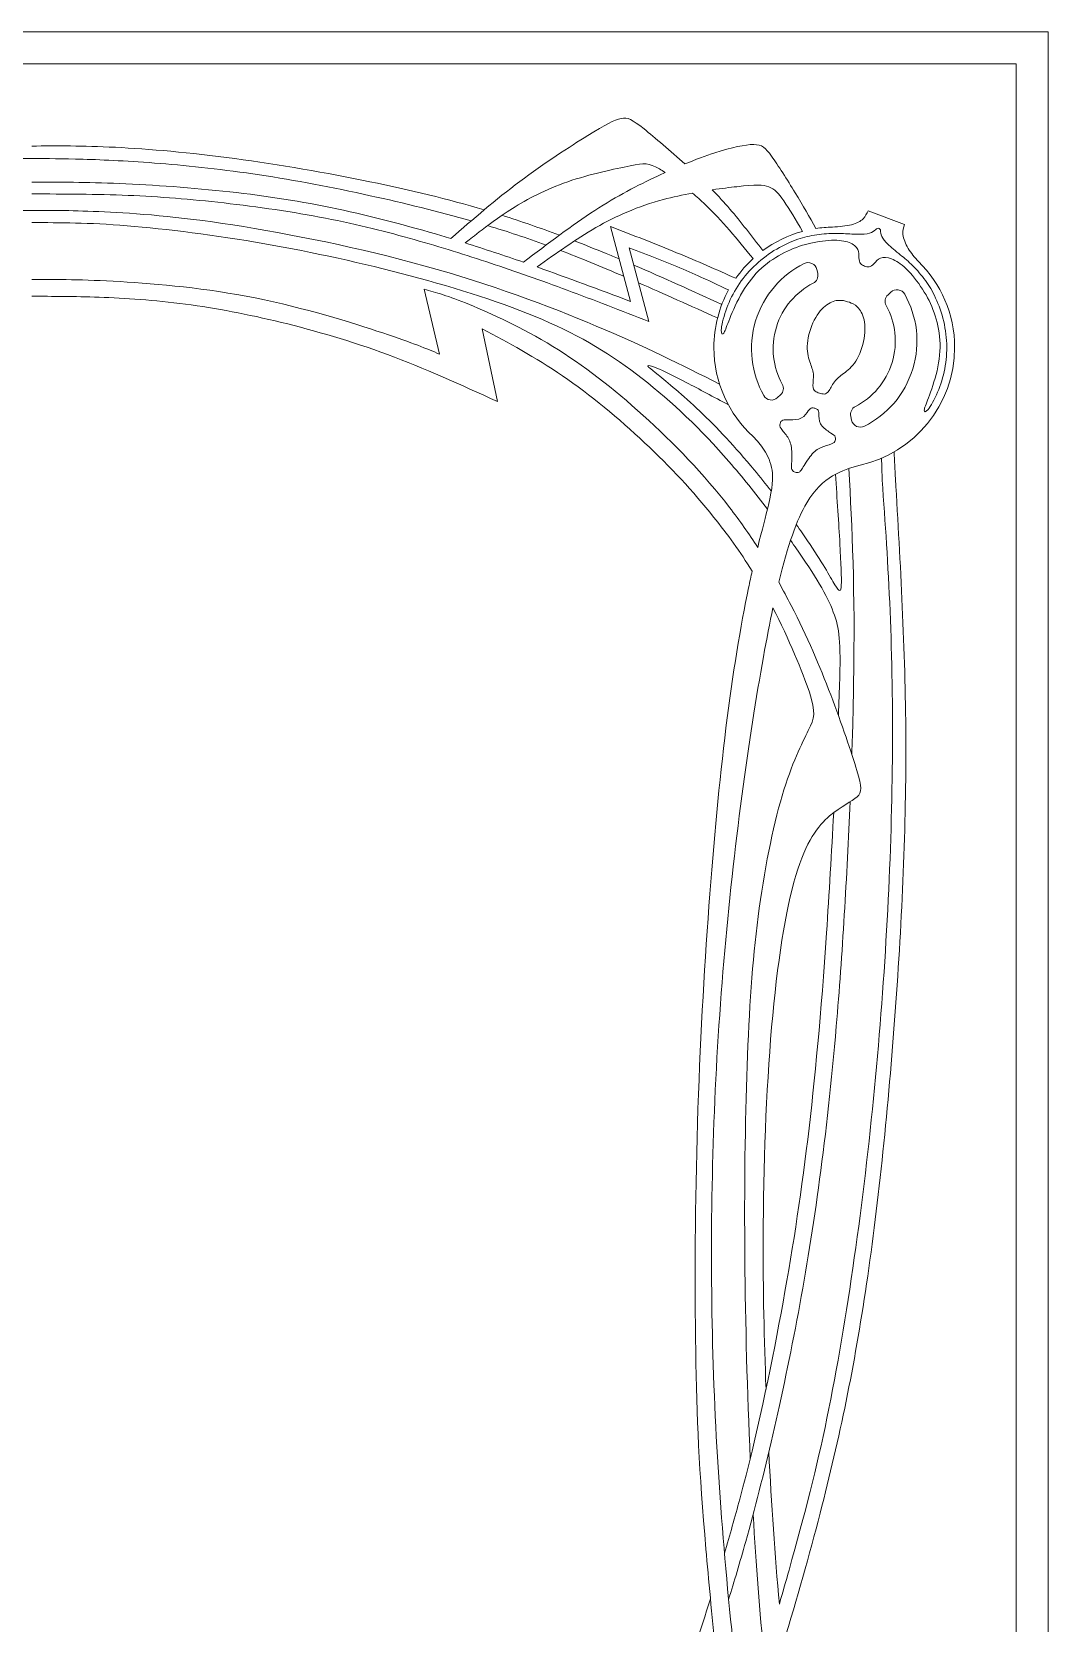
# Model space of a CAD drawing. Header units: millimetres. Extents: x -98 to 98, y -16 to 270.
# Drawn here: x -0.2 to 97.8, y 116.9 to 270.5 of the extents above; entities that cross this region are included whole.
import ezdxf

# ---------------------------------------------------------------- set-up
doc = ezdxf.new("R2010")
doc.units = ezdxf.units.MM
doc.header["$MEASUREMENT"] = 0
doc.layers.add('Layer 1', color=7, linetype='Continuous')

msp = doc.modelspace()

# ---------------------------------------------------------------- linework, layer by layer
at = {"layer": 'Layer 1', "lineweight": 20}
for points in [[(-98.27, -0.08), (97.83, -0.08), (97.83, 270.46), (-98.27, 270.46), (-98.27, -0.08)], [(-95.19, 3), (94.75, 3), (94.75, 267.38), (-95.19, 267.38), (-95.19, 3)]]:
    msp.add_lwpolyline(points, close=True, dxfattribs=at)
at = {"layer": 'Layer 1', "lineweight": 9}
for points in [[(97.83, 270.46), (97.83, 270.46), (-98.27, 270.46), (-98.27, 270.46), (-98.27, 270.46), (-98.27, 270.46), (-98.27, -0.08), (-98.27, -0.08), (-98.27, -0.08), (-98.27, -0.08), (97.83, -0.08), (97.83, -0.08), (97.83, -0.08), (97.83, -0.08), (97.83, 270.46), (97.83, 270.46)], [(-95.19, 3), (-95.19, 3), (-95.19, 267.38), (-95.19, 267.38), (-95.19, 267.38), (-95.19, 267.38), (94.75, 267.38), (94.75, 267.38), (94.75, 267.38), (94.75, 267.38), (94.75, 3), (94.75, 3), (94.75, 3), (94.75, 3), (-95.19, 3), (-95.19, 3)]]:
    msp.add_open_spline(points, degree=3, knots=[0, 0, 0, 0, 0.2, 0.2, 0.2, 0.2, 0.4, 0.4, 0.4, 0.4, 0.6, 0.6, 0.6, 0.6, 1, 1, 1, 1], dxfattribs=at)
at = {"layer": 'Layer 1', "lineweight": 20}
for points, knots in [([(40.2, 250.52), (42.36, 252.39), (44.52, 254.27), (46.86, 256.02), (46.86, 256.02), (49.2, 257.77), (51.71, 259.41), (53.41, 260.45), (53.41, 260.45), (55.1, 261.5), (55.98, 261.97), (56.63, 262.1), (56.63, 262.1), (57.27, 262.23), (57.67, 262.03), (58.84, 261.09), (58.84, 261.09), (59.85, 260.28), (61.41, 258.94), (62.79, 257.71)], [0, 0, 0, 0, 0.166667, 0.166667, 0.166667, 0.166667, 0.333333, 0.333333, 0.333333, 0.333333, 0.5, 0.5, 0.5, 0.5, 0.666667, 0.666667, 0.666667, 0.666667, 1, 1, 1, 1]), ([(62.79, 257.71), (63.81, 258.13), (64.79, 258.5), (65.68, 258.79), (65.68, 258.79), (67.3, 259.32), (68.61, 259.59), (69.42, 259.59), (69.42, 259.59), (70.23, 259.58), (70.54, 259.3), (71.15, 258.45), (71.15, 258.45), (71.76, 257.6), (72.66, 256.19), (73.42, 254.93), (73.42, 254.93), (74.18, 253.68), (74.8, 252.58), (75.42, 251.48)], [0, 0, 0, 0, 0.166667, 0.166667, 0.166667, 0.166667, 0.333333, 0.333333, 0.333333, 0.333333, 0.5, 0.5, 0.5, 0.5, 0.666667, 0.666667, 0.666667, 0.666667, 1, 1, 1, 1]), ([(-0.22, 258.23), (-1.7, 258.23), (-3.17, 258.23), (-5.17, 258.17), (-5.17, 258.17), (-7.17, 258.11), (-9.7, 257.99), (-12.6, 257.76), (-12.6, 257.76), (-15.49, 257.52), (-18.77, 257.18), (-22.19, 256.66), (-22.19, 256.66), (-25.62, 256.14), (-29.2, 255.46), (-32.88, 254.65), (-32.88, 254.65), (-36.14, 253.93), (-39.48, 253.11), (-42.62, 252.22)], [0, 0, 0, 0, 0.166667, 0.166667, 0.166667, 0.166667, 0.333333, 0.333333, 0.333333, 0.333333, 0.5, 0.5, 0.5, 0.5, 0.666667, 0.666667, 0.666667, 0.666667, 1, 1, 1, 1]), ([(43.42, 253.28), (39.89, 254.33), (36.33, 255.19), (32.39, 256), (32.39, 256), (28.23, 256.85), (23.64, 257.65), (19.35, 258.23), (19.35, 258.23), (15.05, 258.81), (11.05, 259.16), (7.84, 259.32), (7.84, 259.32), (4.63, 259.48), (2.2, 259.46), (-0.22, 259.44)], [0, 0, 0, 0, 0.2, 0.2, 0.2, 0.2, 0.4, 0.4, 0.4, 0.4, 0.6, 0.6, 0.6, 0.6, 1, 1, 1, 1]), ([(-0.22, 258.23), (1.26, 258.23), (2.73, 258.23), (4.73, 258.17), (4.73, 258.17), (6.73, 258.11), (9.26, 257.99), (12.15, 257.76), (12.15, 257.76), (15.05, 257.52), (18.33, 257.18), (21.75, 256.66), (21.75, 256.66), (25.18, 256.14), (28.75, 255.46), (32.43, 254.65), (32.43, 254.65), (35.7, 253.93), (39.04, 253.11), (42.17, 252.22)], [0, 0, 0, 0, 0.166667, 0.166667, 0.166667, 0.166667, 0.333333, 0.333333, 0.333333, 0.333333, 0.5, 0.5, 0.5, 0.5, 0.666667, 0.666667, 0.666667, 0.666667, 1, 1, 1, 1]), ([(60.88, 256.88), (60.68, 257.02), (60.49, 257.13), (60.32, 257.23), (60.32, 257.23), (59.28, 257.84), (58.92, 257.81), (57.5, 257.53), (57.5, 257.53), (56.08, 257.25), (53.6, 256.73), (51.48, 256), (51.48, 256), (49.35, 255.26), (47.58, 254.32), (46.15, 253.42), (46.15, 253.42), (44.73, 252.53), (43.65, 251.7), (42.95, 251.15), (42.95, 251.15), (42.24, 250.6), (41.91, 250.35), (41.58, 250.09)], [0, 0, 0, 0, 0.142857, 0.142857, 0.142857, 0.142857, 0.285714, 0.285714, 0.285714, 0.285714, 0.428571, 0.428571, 0.428571, 0.428571, 0.571429, 0.571429, 0.571429, 0.571429, 0.714286, 0.714286, 0.714286, 0.714286, 1, 1, 1, 1]), ([(47.2, 248.23), (49.56, 250.02), (51.93, 251.81), (54.09, 253.22), (54.09, 253.22), (56.24, 254.62), (58.2, 255.64), (60.15, 256.55), (60.15, 256.55), (60.4, 256.66), (60.64, 256.78), (60.88, 256.88)], [0, 0, 0, 0, 0.25, 0.25, 0.25, 0.25, 0.5, 0.5, 0.5, 0.5, 1, 1, 1, 1]), ([(40.2, 250.52), (39.91, 250.6), (39.62, 250.69), (39.33, 250.78), (39.33, 250.78), (36.11, 251.73), (32.63, 252.66), (29.22, 253.38), (29.22, 253.38), (25.8, 254.1), (22.45, 254.63), (18.87, 255.02), (18.87, 255.02), (15.29, 255.42), (11.47, 255.69), (8.25, 255.83), (8.25, 255.83), (5.03, 255.96), (2.4, 255.96), (-0.22, 255.96)], [0, 0, 0, 0, 0.166667, 0.166667, 0.166667, 0.166667, 0.333333, 0.333333, 0.333333, 0.333333, 0.5, 0.5, 0.5, 0.5, 0.666667, 0.666667, 0.666667, 0.666667, 1, 1, 1, 1]), ([(74.14, 251.21), (73.49, 252.3), (72.85, 253.39), (72.33, 254.14), (72.33, 254.14), (71.82, 254.89), (71.44, 255.31), (70.88, 255.51), (70.88, 255.51), (70.33, 255.72), (69.6, 255.72), (67.81, 255.52), (67.81, 255.52), (67.14, 255.45), (66.32, 255.35), (65.42, 255.22)], [0, 0, 0, 0, 0.2, 0.2, 0.2, 0.2, 0.4, 0.4, 0.4, 0.4, 0.6, 0.6, 0.6, 0.6, 1, 1, 1, 1]), ([(65.42, 255.22), (66.03, 254.6), (66.58, 254), (67.13, 253.36), (67.13, 253.36), (68.19, 252.12), (69.24, 250.73), (70.3, 249.35)], [0, 0, 0, 0, 0.333333, 0.333333, 0.333333, 0.333333, 1, 1, 1, 1]), ([(59.31, 242.51), (56.65, 243.55), (53.99, 244.59), (51.44, 245.53), (51.44, 245.53), (48.88, 246.48), (46.42, 247.34), (44.02, 248.14), (44.02, 248.14), (41.61, 248.94), (39.26, 249.68), (36.68, 250.41), (36.68, 250.41), (34.09, 251.15), (31.26, 251.87), (28.12, 252.48), (28.12, 252.48), (24.99, 253.09), (21.54, 253.58), (18.32, 253.95), (18.32, 253.95), (15.1, 254.31), (12.11, 254.55), (9.06, 254.68), (9.06, 254.68), (6.01, 254.8), (2.89, 254.81), (-0.22, 254.82)], [0, 0, 0, 0, 0.125, 0.125, 0.125, 0.125, 0.25, 0.25, 0.25, 0.25, 0.375, 0.375, 0.375, 0.375, 0.5, 0.5, 0.5, 0.5, 0.625, 0.625, 0.625, 0.625, 0.75, 0.75, 0.75, 0.75, 1, 1, 1, 1]), ([(63.52, 254.9), (62.58, 254.73), (61.62, 254.52), (60.71, 254.28), (60.71, 254.28), (58.25, 253.62), (56.17, 252.7), (54.2, 251.57), (54.2, 251.57), (52.23, 250.44), (50.38, 249.1), (48.52, 247.77)], [0, 0, 0, 0, 0.25, 0.25, 0.25, 0.25, 0.5, 0.5, 0.5, 0.5, 1, 1, 1, 1]), ([(69.36, 248.58), (67.85, 250.42), (66.34, 252.27), (64.72, 253.82), (64.72, 253.82), (64.32, 254.2), (63.92, 254.56), (63.52, 254.9)], [0, 0, 0, 0, 0.333333, 0.333333, 0.333333, 0.333333, 1, 1, 1, 1]), ([(-0.22, 253.23), (-2.22, 253.23), (-4.23, 253.23), (-7.22, 253.09), (-7.22, 253.09), (-10.21, 252.95), (-14.19, 252.66), (-19.62, 251.83), (-19.62, 251.83), (-25.04, 250.99), (-31.92, 249.6), (-38.17, 247.86), (-38.17, 247.86), (-44.42, 246.12), (-50.05, 244.03), (-54.68, 242.07), (-54.68, 242.07), (-59.31, 240.12), (-62.94, 238.3), (-66.56, 236.47)], [0, 0, 0, 0, 0.166667, 0.166667, 0.166667, 0.166667, 0.333333, 0.333333, 0.333333, 0.333333, 0.5, 0.5, 0.5, 0.5, 0.666667, 0.666667, 0.666667, 0.666667, 1, 1, 1, 1]), ([(-0.22, 253.23), (1.78, 253.23), (3.79, 253.23), (6.78, 253.09), (6.78, 253.09), (9.77, 252.95), (13.75, 252.66), (19.17, 251.83), (19.17, 251.83), (24.6, 250.99), (31.47, 249.6), (37.73, 247.86), (37.73, 247.86), (43.98, 246.12), (49.61, 244.03), (54.24, 242.07), (54.24, 242.07), (58.87, 240.12), (62.5, 238.3), (66.12, 236.47)], [0, 0, 0, 0, 0.166667, 0.166667, 0.166667, 0.166667, 0.333333, 0.333333, 0.333333, 0.333333, 0.5, 0.5, 0.5, 0.5, 0.666667, 0.666667, 0.666667, 0.666667, 1, 1, 1, 1]), ([(-0.22, 252.05), (2.5, 252.05), (5.22, 252.05), (8.97, 251.75), (8.97, 251.75), (12.73, 251.44), (17.51, 250.84), (22.25, 250.01), (22.25, 250.01), (26.99, 249.18), (31.69, 248.14), (36.27, 246.92), (36.27, 246.92), (40.85, 245.7), (45.31, 244.31), (49.04, 242.7), (49.04, 242.7), (52.77, 241.09), (55.77, 239.27), (58.66, 237.01), (58.66, 237.01), (61.55, 234.76), (64.34, 232.09), (67.03, 228.99), (67.03, 228.99), (68.32, 227.51), (69.59, 225.93), (70.75, 224.41)], [0, 0, 0, 0, 0.125, 0.125, 0.125, 0.125, 0.25, 0.25, 0.25, 0.25, 0.375, 0.375, 0.375, 0.375, 0.5, 0.5, 0.5, 0.5, 0.625, 0.625, 0.625, 0.625, 0.75, 0.75, 0.75, 0.75, 1, 1, 1, 1]), ([(80.45, 253.18), (80.33, 252.92), (80.21, 252.66), (79.97, 252.42), (79.97, 252.42), (79.73, 252.19), (79.37, 251.98), (78.85, 251.85), (78.85, 251.85), (78.34, 251.72), (77.68, 251.67), (77.01, 251.61)], [0, 0, 0, 0, 0.25, 0.25, 0.25, 0.25, 0.5, 0.5, 0.5, 0.5, 1, 1, 1, 1]), ([(55.6, 251.67), (57.79, 250.83), (59.98, 249.99), (61.99, 249.15), (61.99, 249.15), (64.01, 248.32), (65.85, 247.5), (67.69, 246.68)], [0, 0, 0, 0, 0.333333, 0.333333, 0.333333, 0.333333, 1, 1, 1, 1]), ([(81.53, 251.48), (81.47, 251.51), (81.41, 251.54), (81.33, 251.49), (81.33, 251.49), (81.24, 251.44), (81.12, 251.31), (80.94, 251.19), (80.94, 251.19), (80.76, 251.08), (80.5, 250.98), (80.07, 250.95), (80.07, 250.95), (79.64, 250.92), (79.03, 250.94), (78.48, 250.97), (78.48, 250.97), (77.93, 251), (77.45, 251.03), (76.88, 251.01), (76.88, 251.01), (76.31, 250.98), (75.66, 250.92), (75.04, 250.8), (75.04, 250.8), (74.43, 250.69), (73.85, 250.52), (73.19, 250.26), (73.19, 250.26), (72.54, 250), (71.81, 249.63), (71.12, 249.18), (71.12, 249.18), (70.43, 248.72), (69.78, 248.18), (69.2, 247.59), (69.2, 247.59), (68.63, 247), (68.14, 246.35), (67.72, 245.67), (67.72, 245.67), (67.31, 244.98), (66.98, 244.27), (66.73, 243.54), (66.73, 243.54), (66.48, 242.81), (66.31, 242.06), (66.29, 241.67), (66.29, 241.67), (66.27, 241.28), (66.41, 241.24), (66.53, 241.39), (66.53, 241.39), (66.65, 241.54), (66.76, 241.89), (67.01, 242.54), (67.01, 242.54), (67.26, 243.19), (67.66, 244.15), (68.16, 245.04), (68.16, 245.04), (68.65, 245.93), (69.25, 246.75), (69.92, 247.42), (69.92, 247.42), (70.6, 248.09), (71.36, 248.61), (72.11, 249.01), (72.11, 249.01), (72.86, 249.42), (73.61, 249.72), (74.45, 249.95), (74.45, 249.95), (75.29, 250.17), (76.21, 250.32), (76.94, 250.35), (76.94, 250.35), (77.67, 250.38), (78.21, 250.28), (78.63, 250.13), (78.63, 250.13), (79.04, 249.97), (79.34, 249.74), (79.47, 249.47), (79.47, 249.47), (79.6, 249.21), (79.57, 248.9), (79.58, 248.65), (79.58, 248.65), (79.58, 248.41), (79.64, 248.22), (79.74, 248.09), (79.74, 248.09), (79.83, 247.97), (79.97, 247.92), (80.11, 247.86)], [0, 0, 0, 0, 0.04, 0.04, 0.04, 0.04, 0.08, 0.08, 0.08, 0.08, 0.12, 0.12, 0.12, 0.12, 0.16, 0.16, 0.16, 0.16, 0.2, 0.2, 0.2, 0.2, 0.24, 0.24, 0.24, 0.24, 0.28, 0.28, 0.28, 0.28, 0.32, 0.32, 0.32, 0.32, 0.36, 0.36, 0.36, 0.36, 0.4, 0.4, 0.4, 0.4, 0.44, 0.44, 0.44, 0.44, 0.48, 0.48, 0.48, 0.48, 0.52, 0.52, 0.52, 0.52, 0.56, 0.56, 0.56, 0.56, 0.6, 0.6, 0.6, 0.6, 0.64, 0.64, 0.64, 0.64, 0.68, 0.68, 0.68, 0.68, 0.72, 0.72, 0.72, 0.72, 0.76, 0.76, 0.76, 0.76, 0.8, 0.8, 0.8, 0.8, 0.84, 0.84, 0.84, 0.84, 0.88, 0.88, 0.88, 0.88, 0.92, 0.92, 0.92, 0.92, 1, 1, 1, 1]), ([(81.53, 251.48), (81.57, 251.45), (81.62, 251.43), (81.64, 251.34), (81.64, 251.34), (81.66, 251.24), (81.66, 251.08), (81.72, 250.88), (81.72, 250.88), (81.79, 250.68), (81.91, 250.44), (82.21, 250.13), (82.21, 250.13), (82.51, 249.82), (82.98, 249.43), (83.41, 249.08), (83.41, 249.08), (83.83, 248.74), (84.21, 248.43), (84.62, 248.04), (84.62, 248.04), (85.03, 247.64), (85.47, 247.15), (85.85, 246.66), (85.85, 246.66), (86.23, 246.16), (86.55, 245.65), (86.86, 245.01), (86.86, 245.01), (87.17, 244.38), (87.47, 243.62), (87.68, 242.82), (87.68, 242.82), (87.89, 242.02), (88.01, 241.18), (88.04, 240.36), (88.04, 240.36), (88.07, 239.54), (88, 238.73), (87.85, 237.94), (87.85, 237.94), (87.7, 237.16), (87.47, 236.4), (87.16, 235.69), (87.16, 235.69), (86.86, 234.98), (86.49, 234.32), (86.24, 234.01), (86.24, 234.01), (85.99, 233.71), (85.87, 233.77), (85.88, 233.96), (85.88, 233.96), (85.89, 234.16), (86.04, 234.49), (86.29, 235.14), (86.29, 235.14), (86.54, 235.8), (86.88, 236.77), (87.11, 237.76), (87.11, 237.76), (87.34, 238.76), (87.44, 239.77), (87.39, 240.72), (87.39, 240.72), (87.34, 241.67), (87.12, 242.56), (86.83, 243.36), (86.83, 243.36), (86.54, 244.17), (86.19, 244.89), (85.71, 245.62), (85.71, 245.62), (85.24, 246.35), (84.66, 247.08), (84.13, 247.59), (84.13, 247.59), (83.61, 248.1), (83.15, 248.39), (82.73, 248.55), (82.73, 248.55), (82.32, 248.71), (81.94, 248.74), (81.67, 248.63), (81.67, 248.63), (81.39, 248.52), (81.21, 248.27), (81.04, 248.09), (81.04, 248.09), (80.87, 247.91), (80.7, 247.81), (80.55, 247.78), (80.55, 247.78), (80.39, 247.76), (80.25, 247.81), (80.11, 247.86)], [0, 0, 0, 0, 0.04, 0.04, 0.04, 0.04, 0.08, 0.08, 0.08, 0.08, 0.12, 0.12, 0.12, 0.12, 0.16, 0.16, 0.16, 0.16, 0.2, 0.2, 0.2, 0.2, 0.24, 0.24, 0.24, 0.24, 0.28, 0.28, 0.28, 0.28, 0.32, 0.32, 0.32, 0.32, 0.36, 0.36, 0.36, 0.36, 0.4, 0.4, 0.4, 0.4, 0.44, 0.44, 0.44, 0.44, 0.48, 0.48, 0.48, 0.48, 0.52, 0.52, 0.52, 0.52, 0.56, 0.56, 0.56, 0.56, 0.6, 0.6, 0.6, 0.6, 0.64, 0.64, 0.64, 0.64, 0.68, 0.68, 0.68, 0.68, 0.72, 0.72, 0.72, 0.72, 0.76, 0.76, 0.76, 0.76, 0.8, 0.8, 0.8, 0.8, 0.84, 0.84, 0.84, 0.84, 0.88, 0.88, 0.88, 0.88, 0.92, 0.92, 0.92, 0.92, 1, 1, 1, 1]), ([(83.98, 251.86), (83.88, 251.58), (83.78, 251.3), (83.82, 250.91), (83.82, 250.91), (83.87, 250.52), (84.05, 250.01), (84.33, 249.56), (84.33, 249.56), (84.6, 249.1), (84.96, 248.7), (85.32, 248.29)], [0, 0, 0, 0, 0.25, 0.25, 0.25, 0.25, 0.5, 0.5, 0.5, 0.5, 1, 1, 1, 1]), ([(50.77, 249.37), (51.72, 249.01), (52.69, 248.62), (53.7, 248.21), (53.7, 248.21), (54.72, 247.79), (55.79, 247.34), (56.88, 246.87)], [0, 0, 0, 0, 0.333333, 0.333333, 0.333333, 0.333333, 1, 1, 1, 1]), ([(56.43, 248.55), (56.02, 248.72), (55.61, 248.9), (55.19, 249.07), (55.19, 249.07), (54.17, 249.49), (53.15, 249.89), (52.13, 250.29)], [0, 0, 0, 0, 0.333333, 0.333333, 0.333333, 0.333333, 1, 1, 1, 1]), ([(57.4, 249.63), (59.21, 248.94), (61.01, 248.24), (62.61, 247.56), (62.61, 247.56), (64.21, 246.88), (65.6, 246.21), (66.99, 245.55)], [0, 0, 0, 0, 0.333333, 0.333333, 0.333333, 0.333333, 1, 1, 1, 1]), ([(72.01, 235.42), (72.01, 235.42), (71.73, 235.16), (71.73, 235.16), (71.73, 235.16), (71.53, 234.98), (71.28, 234.9), (71.01, 234.94), (71.01, 234.94), (70.74, 234.98), (70.53, 235.13), (70.39, 235.37), (70.39, 235.37), (69.2, 237.49), (68.85, 240.07), (69.61, 242.57), (69.61, 242.57), (70.38, 245.07), (72.12, 247.01), (74.28, 248.1), (74.28, 248.1), (74.53, 248.23), (74.79, 248.23), (75.04, 248.11), (75.04, 248.11), (75.29, 248), (75.45, 247.79), (75.51, 247.53), (75.51, 247.53), (75.51, 247.53), (75.6, 247.16), (75.6, 247.16), (75.6, 247.16), (75.69, 246.77), (75.51, 246.38), (75.15, 246.2), (75.15, 246.2), (73.51, 245.35), (72.19, 243.87), (71.61, 241.96), (71.61, 241.96), (71.03, 240.05), (71.29, 238.09), (72.17, 236.46), (72.17, 236.46), (72.37, 236.11), (72.3, 235.69), (72.01, 235.42)], [0, 0, 0, 0, 0.076923, 0.076923, 0.076923, 0.076923, 0.153846, 0.153846, 0.153846, 0.153846, 0.230769, 0.230769, 0.230769, 0.230769, 0.307692, 0.307692, 0.307692, 0.307692, 0.384615, 0.384615, 0.384615, 0.384615, 0.461538, 0.461538, 0.461538, 0.461538, 0.538462, 0.538462, 0.538462, 0.538462, 0.615385, 0.615385, 0.615385, 0.615385, 0.692308, 0.692308, 0.692308, 0.692308, 0.769231, 0.769231, 0.769231, 0.769231, 0.846154, 0.846154, 0.846154, 0.846154, 1, 1, 1, 1]), ([(79.68, 228.65), (84.9, 229.79), (88.81, 234.44), (88.81, 240), (88.81, 240), (88.81, 243.25), (87.47, 246.19), (85.32, 248.29)], [0, 0, 0, 0, 0.333333, 0.333333, 0.333333, 0.333333, 1, 1, 1, 1]), ([(-0.22, 246.57), (2.24, 246.57), (4.69, 246.57), (8.29, 246.36), (8.29, 246.36), (11.89, 246.15), (16.63, 245.72), (21.33, 244.78), (21.33, 244.78), (26.03, 243.84), (30.68, 242.39), (33.64, 241.4), (33.64, 241.4), (36.59, 240.41), (37.85, 239.89), (39.1, 239.37)], [0, 0, 0, 0, 0.2, 0.2, 0.2, 0.2, 0.4, 0.4, 0.4, 0.4, 0.6, 0.6, 0.6, 0.6, 1, 1, 1, 1]), ([(44.7, 234.79), (41.16, 236.4), (37.61, 238.01), (34.1, 239.32), (34.1, 239.32), (30.59, 240.62), (27.11, 241.62), (23.85, 242.42), (23.85, 242.42), (20.59, 243.21), (17.56, 243.8), (14.6, 244.19), (14.6, 244.19), (11.63, 244.57), (8.74, 244.76), (6.28, 244.85), (6.28, 244.85), (3.82, 244.94), (1.8, 244.94), (-0.22, 244.94)], [0, 0, 0, 0, 0.166667, 0.166667, 0.166667, 0.166667, 0.333333, 0.333333, 0.333333, 0.333333, 0.5, 0.5, 0.5, 0.5, 0.666667, 0.666667, 0.666667, 0.666667, 1, 1, 1, 1]), ([(69.81, 220.71), (68.98, 221.99), (68.08, 223.29), (67.09, 224.57), (67.09, 224.57), (64.65, 227.73), (61.69, 230.8), (58.77, 233.44), (58.77, 233.44), (55.86, 236.08), (52.99, 238.3), (50.04, 240.11), (50.04, 240.11), (47.09, 241.91), (44.07, 243.3), (41.99, 244.15), (41.99, 244.15), (39.91, 245), (38.77, 245.31), (37.63, 245.62)], [0, 0, 0, 0, 0.166667, 0.166667, 0.166667, 0.166667, 0.333333, 0.333333, 0.333333, 0.333333, 0.5, 0.5, 0.5, 0.5, 0.666667, 0.666667, 0.666667, 0.666667, 1, 1, 1, 1]), ([(66.99, 245.55), (66.09, 243.9), (65.58, 242.01), (65.58, 240), (65.58, 240), (65.58, 236.6), (67.04, 233.55), (69.36, 231.42)], [0, 0, 0, 0, 0.333333, 0.333333, 0.333333, 0.333333, 1, 1, 1, 1]), ([(78.47, 244.42), (78.22, 244.5), (77.97, 244.57), (77.64, 244.55), (77.64, 244.55), (77.31, 244.54), (76.9, 244.42), (76.48, 244.12), (76.48, 244.12), (76.06, 243.82), (75.62, 243.32), (75.27, 242.65), (75.27, 242.65), (74.92, 241.97), (74.66, 241.11), (74.6, 240.38), (74.6, 240.38), (74.54, 239.66), (74.68, 239.09), (74.83, 238.63), (74.83, 238.63), (74.98, 238.18), (75.14, 237.84), (75.18, 237.45), (75.18, 237.45), (75.22, 237.07), (75.14, 236.62), (75.14, 236.33), (75.14, 236.33), (75.14, 236.03), (75.22, 235.88), (75.34, 235.79), (75.34, 235.79), (75.46, 235.69), (75.61, 235.64), (75.77, 235.6)], [0, 0, 0, 0, 0.1, 0.1, 0.1, 0.1, 0.2, 0.2, 0.2, 0.2, 0.3, 0.3, 0.3, 0.3, 0.4, 0.4, 0.4, 0.4, 0.5, 0.5, 0.5, 0.5, 0.6, 0.6, 0.6, 0.6, 0.7, 0.7, 0.7, 0.7, 0.8, 0.8, 0.8, 0.8, 1, 1, 1, 1]), ([(78.47, 244.42), (78.71, 244.35), (78.96, 244.27), (79.23, 244.07), (79.23, 244.07), (79.49, 243.87), (79.77, 243.55), (79.95, 243.06), (79.95, 243.06), (80.13, 242.57), (80.21, 241.92), (80.12, 241.16), (80.12, 241.16), (80.03, 240.41), (79.77, 239.54), (79.42, 238.91), (79.42, 238.91), (79.06, 238.28), (78.62, 237.88), (78.24, 237.59), (78.24, 237.59), (77.86, 237.29), (77.55, 237.11), (77.3, 236.81), (77.3, 236.81), (77.04, 236.51), (76.86, 236.1), (76.7, 235.85), (76.7, 235.85), (76.53, 235.61), (76.38, 235.53), (76.23, 235.51), (76.23, 235.51), (76.08, 235.5), (75.92, 235.55), (75.77, 235.6)], [0, 0, 0, 0, 0.1, 0.1, 0.1, 0.1, 0.2, 0.2, 0.2, 0.2, 0.3, 0.3, 0.3, 0.3, 0.4, 0.4, 0.4, 0.4, 0.5, 0.5, 0.5, 0.5, 0.6, 0.6, 0.6, 0.6, 0.7, 0.7, 0.7, 0.7, 0.8, 0.8, 0.8, 0.8, 1, 1, 1, 1]), ([(78.79, 233.34), (78.79, 233.34), (78.87, 232.98), (78.87, 232.98), (78.87, 232.98), (78.93, 232.71), (79.1, 232.51), (79.34, 232.39), (79.34, 232.39), (79.59, 232.28), (79.85, 232.28), (80.1, 232.4), (80.1, 232.4), (82.27, 233.49), (84, 235.43), (84.77, 237.94), (84.77, 237.94), (85.54, 240.44), (85.18, 243.02), (83.99, 245.14), (83.99, 245.14), (83.86, 245.37), (83.64, 245.52), (83.37, 245.57), (83.37, 245.57), (83.1, 245.61), (82.85, 245.53), (82.65, 245.34), (82.65, 245.34), (82.65, 245.34), (82.38, 245.09), (82.38, 245.09), (82.38, 245.09), (82.09, 244.82), (82.02, 244.39), (82.21, 244.04), (82.21, 244.04), (83.1, 242.42), (83.36, 240.46), (82.77, 238.55), (82.77, 238.55), (82.19, 236.64), (80.88, 235.15), (79.23, 234.31), (79.23, 234.31), (78.88, 234.12), (78.7, 233.73), (78.79, 233.34)], [0, 0, 0, 0, 0.076923, 0.076923, 0.076923, 0.076923, 0.153846, 0.153846, 0.153846, 0.153846, 0.230769, 0.230769, 0.230769, 0.230769, 0.307692, 0.307692, 0.307692, 0.307692, 0.384615, 0.384615, 0.384615, 0.384615, 0.461538, 0.461538, 0.461538, 0.461538, 0.538462, 0.538462, 0.538462, 0.538462, 0.615385, 0.615385, 0.615385, 0.615385, 0.692308, 0.692308, 0.692308, 0.692308, 0.769231, 0.769231, 0.769231, 0.769231, 0.846154, 0.846154, 0.846154, 0.846154, 1, 1, 1, 1]), ([(43.23, 241.81), (45.78, 240.45), (48.32, 239.09), (50.98, 237.26), (50.98, 237.26), (53.64, 235.44), (56.41, 233.14), (58.9, 230.81), (58.9, 230.81), (61.38, 228.48), (63.58, 226.11), (65.56, 223.63), (65.56, 223.63), (66.89, 221.98), (68.12, 220.29), (69.27, 218.42)], [0, 0, 0, 0, 0.2, 0.2, 0.2, 0.2, 0.4, 0.4, 0.4, 0.4, 0.6, 0.6, 0.6, 0.6, 1, 1, 1, 1]), ([(71.13, 226.14), (70.58, 226.83), (70.03, 227.52), (69.48, 228.18), (69.48, 228.18), (67.64, 230.41), (65.86, 232.29), (64.22, 233.86), (64.22, 233.86), (62.57, 235.42), (61.05, 236.67), (60.2, 237.36), (60.2, 237.36), (59.35, 238.05), (59.18, 238.18), (59.2, 238.24), (59.2, 238.24), (59.23, 238.29), (59.46, 238.27), (60.08, 238.01), (60.08, 238.01), (60.7, 237.75), (61.71, 237.25), (62.92, 236.62), (62.92, 236.62), (64.14, 235.99), (65.56, 235.23), (66.98, 234.47)], [0, 0, 0, 0, 0.125, 0.125, 0.125, 0.125, 0.25, 0.25, 0.25, 0.25, 0.375, 0.375, 0.375, 0.375, 0.5, 0.5, 0.5, 0.5, 0.625, 0.625, 0.625, 0.625, 0.75, 0.75, 0.75, 0.75, 1, 1, 1, 1]), ([(75.32, 234.13), (75.22, 234.16), (75.12, 234.19), (75.03, 234.17), (75.03, 234.17), (74.93, 234.15), (74.84, 234.08), (74.69, 233.89), (74.69, 233.89), (74.55, 233.69), (74.35, 233.37), (74.03, 233.2), (74.03, 233.2), (73.71, 233.03), (73.27, 233), (72.93, 233.01), (72.93, 233.01), (72.6, 233.01), (72.39, 233.04), (72.23, 232.99), (72.23, 232.99), (72.08, 232.93), (72, 232.78), (71.96, 232.64), (71.96, 232.64), (71.91, 232.51), (71.92, 232.39), (72.07, 232.17), (72.07, 232.17), (72.21, 231.96), (72.51, 231.65), (72.71, 231.33), (72.71, 231.33), (72.92, 231.01), (73.03, 230.66), (73.08, 230.17), (73.08, 230.17), (73.12, 229.68), (73.09, 229.03), (73.08, 228.67), (73.08, 228.67), (73.07, 228.31), (73.09, 228.24), (73.12, 228.18), (73.12, 228.18), (73.16, 228.12), (73.2, 228.07), (73.26, 228.03), (73.26, 228.03), (73.31, 228), (73.37, 227.98), (73.43, 227.96)], [0, 0, 0, 0, 0.071429, 0.071429, 0.071429, 0.071429, 0.142857, 0.142857, 0.142857, 0.142857, 0.214286, 0.214286, 0.214286, 0.214286, 0.285714, 0.285714, 0.285714, 0.285714, 0.357143, 0.357143, 0.357143, 0.357143, 0.428571, 0.428571, 0.428571, 0.428571, 0.5, 0.5, 0.5, 0.5, 0.571429, 0.571429, 0.571429, 0.571429, 0.642857, 0.642857, 0.642857, 0.642857, 0.714286, 0.714286, 0.714286, 0.714286, 0.785714, 0.785714, 0.785714, 0.785714, 0.857143, 0.857143, 0.857143, 0.857143, 1, 1, 1, 1]), ([(75.32, 234.13), (75.42, 234.1), (75.51, 234.07), (75.58, 234), (75.58, 234), (75.65, 233.93), (75.69, 233.82), (75.71, 233.58), (75.71, 233.58), (75.72, 233.33), (75.7, 232.96), (75.87, 232.64), (75.87, 232.64), (76.04, 232.32), (76.39, 232.05), (76.67, 231.87), (76.67, 231.87), (76.95, 231.68), (77.14, 231.59), (77.24, 231.46), (77.24, 231.46), (77.33, 231.32), (77.32, 231.15), (77.28, 231.01), (77.28, 231.01), (77.23, 230.88), (77.16, 230.78), (76.92, 230.69), (76.92, 230.69), (76.68, 230.59), (76.27, 230.5), (75.92, 230.35), (75.92, 230.35), (75.56, 230.2), (75.28, 229.98), (74.96, 229.59), (74.96, 229.59), (74.65, 229.21), (74.32, 228.65), (74.13, 228.35), (74.13, 228.35), (73.93, 228.05), (73.88, 228), (73.81, 227.97), (73.81, 227.97), (73.75, 227.93), (73.68, 227.92), (73.62, 227.92), (73.62, 227.92), (73.55, 227.93), (73.49, 227.94), (73.43, 227.96)], [0, 0, 0, 0, 0.071429, 0.071429, 0.071429, 0.071429, 0.142857, 0.142857, 0.142857, 0.142857, 0.214286, 0.214286, 0.214286, 0.214286, 0.285714, 0.285714, 0.285714, 0.285714, 0.357143, 0.357143, 0.357143, 0.357143, 0.428571, 0.428571, 0.428571, 0.428571, 0.5, 0.5, 0.5, 0.5, 0.571429, 0.571429, 0.571429, 0.571429, 0.642857, 0.642857, 0.642857, 0.642857, 0.714286, 0.714286, 0.714286, 0.714286, 0.785714, 0.785714, 0.785714, 0.785714, 0.857143, 0.857143, 0.857143, 0.857143, 1, 1, 1, 1]), ([(69.36, 231.42), (69.73, 231.02), (70.1, 230.62), (70.44, 230.09), (70.44, 230.09), (70.77, 229.56), (71.08, 228.91), (71.2, 228.15), (71.2, 228.15), (71.32, 227.38), (71.25, 226.51), (70.85, 224.79), (70.85, 224.79), (70.6, 223.75), (70.23, 222.4), (69.81, 220.71)], [0, 0, 0, 0, 0.2, 0.2, 0.2, 0.2, 0.4, 0.4, 0.4, 0.4, 0.6, 0.6, 0.6, 0.6, 1, 1, 1, 1]), ([(71.84, 217.34), (72.7, 220.9), (73.57, 223.37), (74.55, 225.02), (74.55, 225.02), (76.09, 227.59), (77.89, 228.12), (79.68, 228.65)], [0, 0, 0, 0, 0.333333, 0.333333, 0.333333, 0.333333, 1, 1, 1, 1]), ([(72.27, 114.93), (73.63, 119.28), (74.8, 123.48), (75.83, 127.49), (75.83, 127.49), (77.72, 134.86), (79.14, 141.63), (80.31, 149.63), (80.31, 149.63), (81.49, 157.63), (82.42, 166.88), (83.08, 175.93), (83.08, 175.93), (83.75, 184.97), (84.14, 193.82), (84.1, 202.36), (84.1, 202.36), (84.05, 210.9), (83.57, 219.12), (83.1, 227.34)], [0, 0, 0, 0, 0.166667, 0.166667, 0.166667, 0.166667, 0.333333, 0.333333, 0.333333, 0.333333, 0.5, 0.5, 0.5, 0.5, 0.666667, 0.666667, 0.666667, 0.666667, 1, 1, 1, 1]), ([(77.31, 227.77), (77.47, 225.38), (77.63, 222.99), (77.74, 221.08), (77.74, 221.08), (77.85, 219.18), (77.9, 217.75), (77.87, 217.05), (77.87, 217.05), (77.84, 216.35), (77.72, 216.37), (77.25, 217.11), (77.25, 217.11), (76.79, 217.86), (75.99, 219.33), (74.62, 221.35), (74.62, 221.35), (74.29, 221.84), (73.92, 222.37), (73.53, 222.91)], [0, 0, 0, 0, 0.166667, 0.166667, 0.166667, 0.166667, 0.333333, 0.333333, 0.333333, 0.333333, 0.5, 0.5, 0.5, 0.5, 0.666667, 0.666667, 0.666667, 0.666667, 1, 1, 1, 1]), ([(78.89, 200.72), (78.97, 203.11), (79.03, 205.38), (79.06, 207.47), (79.06, 207.47), (79.22, 216.79), (78.91, 222.56), (78.61, 228.32)], [0, 0, 0, 0, 0.333333, 0.333333, 0.333333, 0.333333, 1, 1, 1, 1]), ([(71.9, 118.73), (72.22, 119.86), (72.54, 120.95), (72.83, 122), (72.83, 122), (74.39, 127.52), (75.5, 131.87), (76.49, 136.68), (76.49, 136.68), (77.49, 141.49), (78.37, 146.75), (79.13, 152.14), (79.13, 152.14), (79.9, 157.54), (80.55, 163.06), (81.08, 168.54), (81.08, 168.54), (81.61, 174.01), (82.01, 179.44), (82.3, 184.73), (82.3, 184.73), (82.59, 190.03), (82.76, 195.2), (82.8, 200.21), (82.8, 200.21), (82.85, 205.22), (82.76, 210.08), (82.58, 214.55), (82.58, 214.55), (82.39, 219.02), (82.11, 223.1), (81.82, 227.18)], [0, 0, 0, 0, 0.111111, 0.111111, 0.111111, 0.111111, 0.222222, 0.222222, 0.222222, 0.222222, 0.333333, 0.333333, 0.333333, 0.333333, 0.444444, 0.444444, 0.444444, 0.444444, 0.555556, 0.555556, 0.555556, 0.555556, 0.666667, 0.666667, 0.666667, 0.666667, 0.777778, 0.777778, 0.777778, 0.777778, 1, 1, 1, 1]), ([(72.98, 221.39), (73.38, 220.82), (73.76, 220.27), (74.11, 219.76), (74.11, 219.76), (75.88, 217.15), (76.82, 215.45), (77.31, 213.87), (77.31, 213.87), (77.8, 212.3), (77.84, 210.84), (77.64, 205.58), (77.64, 205.58), (77.62, 205.23), (77.61, 204.86), (77.59, 204.49)], [0, 0, 0, 0, 0.2, 0.2, 0.2, 0.2, 0.4, 0.4, 0.4, 0.4, 0.6, 0.6, 0.6, 0.6, 1, 1, 1, 1]), ([(69.27, 218.42), (69.16, 217.91), (69.04, 217.38), (68.93, 216.82), (68.93, 216.82), (68.16, 213.17), (67.39, 208.46), (66.75, 203.28), (66.75, 203.28), (66.1, 198.1), (65.58, 192.45), (65.11, 186.08), (65.11, 186.08), (64.64, 179.72), (64.23, 172.65), (64, 165.13), (64, 165.13), (63.77, 157.6), (63.73, 149.62), (63.83, 143.14), (63.83, 143.14), (63.92, 136.66), (64.16, 131.68), (64.82, 124.03), (64.82, 124.03), (65.32, 118.12), (66.07, 110.61), (66.92, 103.15)], [0, 0, 0, 0, 0.125, 0.125, 0.125, 0.125, 0.25, 0.25, 0.25, 0.25, 0.375, 0.375, 0.375, 0.375, 0.5, 0.5, 0.5, 0.5, 0.625, 0.625, 0.625, 0.625, 0.75, 0.75, 0.75, 0.75, 1, 1, 1, 1]), ([(70.61, 139.46), (70.43, 144.25), (70.32, 149.08), (70.34, 154.02), (70.34, 154.02), (70.36, 161.02), (70.62, 168.22), (71.15, 174.4), (71.15, 174.4), (71.69, 180.57), (72.49, 185.73), (73.48, 189.05), (73.48, 189.05), (74.47, 192.36), (75.64, 193.84), (76.75, 194.8), (76.75, 194.8), (77.86, 195.75), (78.9, 196.18), (79.4, 196.63), (79.4, 196.63), (79.9, 197.08), (79.87, 197.54), (79.37, 199.19), (79.37, 199.19), (78.88, 200.84), (77.92, 203.67), (76.85, 206.48), (76.85, 206.48), (75.78, 209.29), (74.6, 212.08), (73.03, 215.11), (73.03, 215.11), (72.66, 215.84), (72.26, 216.58), (71.84, 217.34)], [0, 0, 0, 0, 0.1, 0.1, 0.1, 0.1, 0.2, 0.2, 0.2, 0.2, 0.3, 0.3, 0.3, 0.3, 0.4, 0.4, 0.4, 0.4, 0.5, 0.5, 0.5, 0.5, 0.6, 0.6, 0.6, 0.6, 0.7, 0.7, 0.7, 0.7, 0.8, 0.8, 0.8, 0.8, 1, 1, 1, 1]), ([(68.33, 107.22), (67.95, 110.24), (67.61, 113.26), (67.3, 116.26), (67.3, 116.26), (66.21, 126.78), (65.53, 137.06), (65.38, 147.82), (65.38, 147.82), (65.23, 158.57), (65.6, 169.79), (66.54, 180.77), (66.54, 180.77), (67.47, 191.74), (68.97, 202.46), (70.36, 210.14), (70.36, 210.14), (70.67, 211.87), (70.98, 213.44), (71.28, 214.87)], [0, 0, 0, 0, 0.166667, 0.166667, 0.166667, 0.166667, 0.333333, 0.333333, 0.333333, 0.333333, 0.5, 0.5, 0.5, 0.5, 0.666667, 0.666667, 0.666667, 0.666667, 1, 1, 1, 1]), ([(71.28, 214.87), (72.8, 211.92), (74.16, 208.63), (74.79, 206.73), (74.79, 206.73), (75.45, 204.71), (75.28, 204.27), (74.69, 203.05), (74.69, 203.05), (74.1, 201.83), (73.08, 199.83), (72.17, 196.74), (72.17, 196.74), (71.25, 193.65), (70.42, 189.46), (69.85, 185.08), (69.85, 185.08), (69.29, 180.69), (68.98, 176.12), (68.79, 170.67), (68.79, 170.67), (68.59, 165.22), (68.51, 158.9), (68.57, 152.05), (68.57, 152.05), (68.62, 145.82), (68.8, 139.16), (69.09, 132.78)], [0, 0, 0, 0, 0.125, 0.125, 0.125, 0.125, 0.25, 0.25, 0.25, 0.25, 0.375, 0.375, 0.375, 0.375, 0.5, 0.5, 0.5, 0.5, 0.625, 0.625, 0.625, 0.625, 0.75, 0.75, 0.75, 0.75, 1, 1, 1, 1]), ([(77.14, 195.11), (76.94, 191.32), (76.7, 187.26), (76.45, 183.51), (76.45, 183.51), (75.93, 175.78), (75.34, 169.39), (74.63, 163.56), (74.63, 163.56), (73.93, 157.73), (73.1, 152.47), (72.06, 146.8), (72.06, 146.8), (71.01, 141.13), (69.75, 135.07), (68.08, 128.85), (68.08, 128.85), (67.61, 127.13), (67.12, 125.39), (66.6, 123.64)], [0, 0, 0, 0, 0.166667, 0.166667, 0.166667, 0.166667, 0.333333, 0.333333, 0.333333, 0.333333, 0.5, 0.5, 0.5, 0.5, 0.666667, 0.666667, 0.666667, 0.666667, 1, 1, 1, 1]), ([(67, 119.18), (67.55, 120.91), (68.09, 122.75), (68.65, 124.75), (68.65, 124.75), (70.38, 130.94), (72.21, 138.68), (73.73, 146.88), (73.73, 146.88), (75.25, 155.08), (76.47, 163.74), (77.39, 174.51), (77.39, 174.51), (77.97, 181.35), (78.43, 189.06), (78.72, 196.16)], [0, 0, 0, 0, 0.2, 0.2, 0.2, 0.2, 0.4, 0.4, 0.4, 0.4, 0.6, 0.6, 0.6, 0.6, 1, 1, 1, 1])]:
    msp.add_open_spline(points, degree=3, knots=knots, dxfattribs=at)
for points in [[(50.68, 250.84), (48.83, 251.53), (46.98, 252.17), (45.13, 252.76)], [(83.98, 251.86), (83.98, 251.86), (80.45, 253.18), (80.45, 253.18)], [(43.75, 251.76), (45.67, 251.19), (47.5, 250.58), (49.39, 249.88)], [(57.53, 244.45), (57.53, 244.45), (55.6, 251.67), (55.6, 251.67)], [(74.14, 251.21), (72.74, 250.83), (71.44, 250.19), (70.3, 249.35)], [(77.01, 251.61), (76.47, 251.6), (75.94, 251.56), (75.42, 251.48)], [(47.2, 248.23), (45.36, 248.87), (43.5, 249.49), (41.58, 250.09)], [(57.4, 249.63), (57.4, 249.63), (59.31, 242.51), (59.31, 242.51)], [(57.53, 244.45), (54.52, 245.58), (51.51, 246.71), (48.52, 247.77)], [(66.34, 244.16), (63.52, 245.44), (60.69, 246.73), (57.86, 247.95)], [(69.36, 248.58), (68.74, 248.01), (68.18, 247.37), (67.69, 246.68)], [(58.31, 246.25), (60.77, 245.17), (63.35, 244.01), (65.93, 242.85)], [(37.63, 245.62), (37.63, 245.62), (39.1, 239.37), (39.1, 239.37)], [(43.23, 241.81), (43.23, 241.81), (44.7, 234.79), (44.7, 234.79)], [(81.82, 227.18), (81.8, 227.89), (81.78, 228.61), (81.76, 229.32)], [(83.1, 227.34), (83.05, 228.2), (83.01, 229.06), (82.96, 229.92)], [(71.9, 118.73), (71.47, 123.42), (71.14, 128.4), (70.88, 133.42)], [(69.37, 127.38), (69.65, 122.48), (70.01, 117.86), (70.42, 113.77)], [(65.25, 119.23), (64.28, 116.14), (63.26, 113.03), (62.24, 109.92)]]:
    msp.add_open_spline(points, degree=3, dxfattribs=at)

doc.saveas('drawing.dxf')
